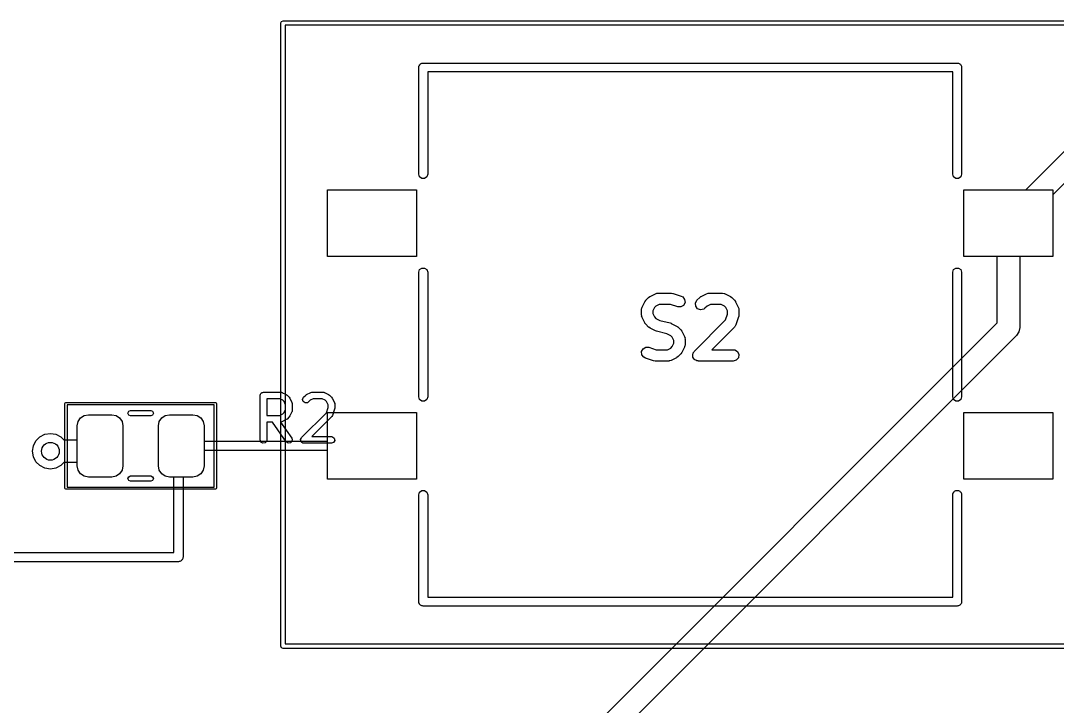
# Model space of a CAD drawing. Extents: x 96 to 198, y -147 to -47.
# Drawn here: x 162.96 to 186.25, y -131.35 to -115.95 of the extents above; entities that cross this region are included whole.
import ezdxf

# ---------------------------------------------------------------- set-up
doc = ezdxf.new("R2010")
doc.units = 0
doc.layers.add('BLACK', color=7, linetype='CONTINUOUS')

msp = doc.modelspace()

# ---------------------------------------------------------------- linework, layer by layer
at = {"layer": 'BLACK', "linetype": 'CONTINUOUS'}
for p, q in [((168.8, -116), (168.815, -115.965)), ((168.8, -130), (168.8, -116)), ((168.815, -115.965), (168.85, -115.95)), ((168.85, -115.95), (187.15, -115.95)), ((168.9, -116.05), (168.9, -129.95)), ((187.1, -116.05), (168.9, -116.05)), ((171.919, -116.941), (171.932, -116.932)), ((171.932, -116.932), (171.941, -116.919)), ((171.941, -116.919), (171.956, -116.914)), ((171.956, -116.914), (171.969, -116.905)), ((171.969, -116.905), (171.985, -116.905)), ((171.985, -116.905), (172, -116.9)), ((172, -116.9), (184, -116.9)), ((184, -116.9), (184.015, -116.905)), ((184.015, -116.905), (184.031, -116.905)), ((184.031, -116.905), (184.044, -116.914)), ((184.044, -116.914), (184.059, -116.919)), ((184.059, -116.919), (184.068, -116.932)), ((184.068, -116.932), (184.081, -116.941)), ((171.9, -117), (171.905, -116.985)), ((171.9, -119.4), (171.9, -117)), ((171.905, -116.969), (171.914, -116.956)), ((171.905, -116.985), (171.905, -116.969)), ((171.914, -116.956), (171.919, -116.941)), ((183.9, -117.1), (172.1, -117.1)), ((172.1, -117.1), (172.1, -119.4)), ((183.9, -119.4), (183.9, -117.1)), ((184.081, -116.941), (184.086, -116.956)), ((184.086, -116.956), (184.095, -116.969)), ((184.095, -116.969), (184.095, -116.985)), ((184.095, -116.985), (184.1, -117)), ((184.1, -117), (184.1, -119.4)), ((185.541, -119.75), (186.5, -118.791)), ((186.934, -119.076), (186.15, -119.859)), ((171.919, -119.459), (171.9, -119.4)), ((171.969, -119.495), (171.919, -119.459)), ((172.031, -119.495), (171.969, -119.495)), ((172.081, -119.459), (172.031, -119.495)), ((172.1, -119.4), (172.081, -119.459)), ((183.919, -119.459), (183.9, -119.4)), ((183.969, -119.495), (183.919, -119.459)), ((184.031, -119.495), (183.969, -119.495)), ((184.081, -119.459), (184.031, -119.495)), ((184.1, -119.4), (184.081, -119.459)), ((169.85, -121.25), (169.85, -119.75)), ((169.85, -119.75), (171.85, -119.75)), ((169.85, -121.25), (169.85, -119.75)), ((169.85, -119.75), (171.85, -119.75)), ((169.85, -121.25), (169.85, -119.75)), ((169.85, -119.75), (171.85, -119.75)), ((171.85, -119.75), (171.85, -121.25)), ((171.85, -119.75), (171.85, -121.25)), ((171.85, -119.75), (171.85, -121.25)), ((184.15, -121.25), (184.15, -119.75)), ((184.15, -119.75), (185.541, -119.75)), ((184.15, -121.25), (184.15, -119.75)), ((184.15, -119.75), (186.15, -119.75)), ((184.15, -121.25), (184.15, -119.75)), ((184.15, -119.75), (186.15, -119.75)), ((186.15, -119.75), (186.15, -121.25)), ((186.15, -119.75), (186.15, -121.25)), ((186.15, -119.859), (186.15, -121.25)), ((171.85, -121.25), (169.85, -121.25)), ((171.85, -121.25), (169.85, -121.25)), ((171.85, -121.25), (169.85, -121.25)), ((184.896, -121.25), (184.15, -121.25)), ((186.15, -121.25), (184.15, -121.25)), ((186.15, -121.25), (184.15, -121.25)), ((184.896, -122.737), (184.896, -121.25)), ((186.15, -121.25), (185.404, -121.25)), ((185.404, -121.25), (185.404, -122.842)), ((171.9, -121.6), (171.919, -121.541)), ((171.919, -121.541), (171.969, -121.505)), ((171.969, -121.505), (172.031, -121.505)), ((172.031, -121.505), (172.081, -121.541)), ((172.081, -121.541), (172.1, -121.6)), ((183.9, -121.6), (183.919, -121.541)), ((183.919, -121.541), (183.969, -121.505)), ((183.969, -121.505), (184.031, -121.505)), ((184.031, -121.505), (184.081, -121.541)), ((184.081, -121.541), (184.1, -121.6)), ((171.9, -124.4), (171.9, -121.6)), ((172.1, -121.6), (172.1, -124.4)), ((183.9, -124.4), (183.9, -121.6)), ((184.1, -121.6), (184.1, -124.4)), ((176.919, -122.382), (176.979, -122.261)), ((176.979, -122.261), (177, -122.231)), ((177, -122.231), (177.002, -122.23)), ((177.002, -122.23), (177.003, -122.228)), ((177.003, -122.228), (177.064, -122.167)), ((177.064, -122.167), (177.092, -122.146)), ((177.092, -122.146), (177.095, -122.145)), ((177.095, -122.145), (177.097, -122.143)), ((177.097, -122.143), (177.217, -122.083)), ((177.217, -122.083), (177.252, -122.072)), ((177.252, -122.072), (177.263, -122.073)), ((177.263, -122.073), (177.274, -122.07)), ((177.274, -122.07), (177.577, -122.07)), ((177.577, -122.07), (177.612, -122.075)), ((177.612, -122.075), (177.614, -122.076)), ((177.614, -122.076), (177.617, -122.076)), ((177.617, -122.076), (177.798, -122.137)), ((177.798, -122.137), (177.831, -122.153)), ((177.831, -122.153), (177.875, -122.209)), ((177.883, -122.28), (177.851, -122.344)), ((177.875, -122.209), (177.883, -122.28)), ((178.118, -122.291), (178.152, -122.228)), ((178.152, -122.228), (178.213, -122.167)), ((178.213, -122.167), (178.242, -122.146)), ((178.242, -122.146), (178.244, -122.145)), ((178.244, -122.145), (178.246, -122.143)), ((178.246, -122.143), (178.367, -122.083)), ((178.367, -122.083), (178.401, -122.072)), ((178.401, -122.072), (178.412, -122.073)), ((178.412, -122.073), (178.423, -122.07)), ((178.423, -122.07), (178.726, -122.07)), ((178.726, -122.07), (178.761, -122.075)), ((178.761, -122.075), (178.771, -122.081)), ((178.771, -122.081), (178.783, -122.083)), ((178.783, -122.083), (178.903, -122.143)), ((178.903, -122.143), (178.933, -122.164)), ((178.933, -122.164), (178.934, -122.166)), ((178.934, -122.166), (178.936, -122.167)), ((178.936, -122.167), (178.997, -122.228)), ((178.997, -122.228), (179.019, -122.257)), ((179.019, -122.257), (179.019, -122.259)), ((179.019, -122.259), (179.021, -122.261)), ((179.021, -122.261), (179.081, -122.382)), ((176.905, -122.438), (176.911, -122.403)), ((176.905, -122.559), (176.905, -122.438)), ((176.911, -122.403), (176.917, -122.393)), ((176.917, -122.393), (176.919, -122.382)), ((177.197, -122.393), (177.159, -122.468)), ((177.159, -122.468), (177.159, -122.529)), ((177.229, -122.361), (177.197, -122.393)), ((177.304, -122.324), (177.229, -122.361)), ((177.556, -122.324), (177.304, -122.324)), ((177.718, -122.378), (177.556, -122.324)), ((177.789, -122.38), (177.718, -122.378)), ((177.851, -122.344), (177.789, -122.38)), ((178.123, -122.362), (178.118, -122.291)), ((178.166, -122.419), (178.123, -122.362)), ((178.233, -122.444), (178.166, -122.419)), ((178.303, -122.429), (178.233, -122.444)), ((178.332, -122.407), (178.303, -122.429)), ((178.378, -122.361), (178.332, -122.407)), ((178.453, -122.324), (178.378, -122.361)), ((178.696, -122.324), (178.453, -122.324)), ((178.771, -122.361), (178.696, -122.324)), ((178.803, -122.393), (178.771, -122.361)), ((178.841, -122.468), (178.803, -122.393)), ((178.841, -122.539), (178.841, -122.468)), ((179.081, -122.382), (179.093, -122.416)), ((179.093, -122.416), (179.091, -122.427)), ((179.091, -122.427), (179.095, -122.438)), ((179.095, -122.438), (179.095, -122.559)), ((166.887, -140.746), (184.896, -122.737)), ((176.909, -122.57), (176.905, -122.559)), ((176.907, -122.582), (176.909, -122.57)), ((176.919, -122.616), (176.907, -122.582)), ((176.979, -122.737), (176.919, -122.616)), ((176.981, -122.739), (176.979, -122.737)), ((176.981, -122.741), (176.981, -122.739)), ((177.003, -122.77), (176.981, -122.741)), ((177.159, -122.529), (177.197, -122.605)), ((177.197, -122.605), (177.229, -122.636)), ((177.229, -122.636), (177.319, -122.682)), ((177.319, -122.682), (177.547, -122.739)), ((177.547, -122.739), (177.569, -122.747)), ((177.569, -122.747), (177.573, -122.748)), ((177.573, -122.748), (177.694, -122.809)), ((178.092, -123.377), (178.796, -122.672)), ((178.796, -122.672), (178.841, -122.539)), ((179.088, -122.6), (179.028, -122.781)), ((179.089, -122.595), (179.088, -122.597)), ((179.088, -122.597), (179.088, -122.6)), ((179.095, -122.559), (179.089, -122.595)), ((177.064, -122.831), (177.003, -122.77)), ((177.066, -122.832), (177.064, -122.831)), ((177.067, -122.834), (177.066, -122.832)), ((177.097, -122.854), (177.067, -122.834)), ((177.217, -122.915), (177.097, -122.854)), ((177.222, -122.916), (177.217, -122.915)), ((177.243, -122.925), (177.222, -122.916)), ((177.472, -122.982), (177.243, -122.925)), ((177.562, -123.027), (177.472, -122.982)), ((177.694, -122.809), (177.724, -122.829)), ((177.724, -122.829), (177.725, -122.831)), ((177.725, -122.831), (177.727, -122.832)), ((177.727, -122.832), (177.787, -122.893)), ((177.787, -122.893), (177.809, -122.922)), ((177.809, -122.922), (177.81, -122.924)), ((177.81, -122.924), (177.811, -122.926)), ((177.811, -122.926), (177.872, -123.047)), ((178.997, -122.831), (178.488, -123.34)), ((179.002, -122.821), (178.997, -122.831)), ((179.011, -122.813), (179.002, -122.821)), ((179.028, -122.781), (179.011, -122.813)), ((185.385, -122.939), (185.33, -123.022)), ((185.404, -122.842), (185.385, -122.939)), ((185.33, -123.022), (167.172, -141.18)), ((177.593, -123.058), (177.562, -123.027)), ((177.631, -123.134), (177.593, -123.058)), ((177.593, -123.27), (177.631, -123.195)), ((177.631, -123.195), (177.631, -123.134)), ((177.872, -123.047), (177.883, -123.081)), ((177.883, -123.081), (177.882, -123.093)), ((177.882, -123.093), (177.885, -123.104)), ((177.885, -123.104), (177.885, -123.225)), ((176.907, -123.383), (176.939, -123.32)), ((176.915, -123.455), (176.907, -123.383)), ((176.96, -123.51), (176.915, -123.455)), ((176.939, -123.32), (177.001, -123.283)), ((177.001, -123.283), (177.073, -123.286)), ((177.073, -123.286), (177.234, -123.34)), ((177.234, -123.34), (177.486, -123.34)), ((177.486, -123.34), (177.562, -123.302)), ((177.562, -123.302), (177.593, -123.27)), ((177.787, -123.435), (177.727, -123.496)), ((177.789, -123.433), (177.787, -123.435)), ((177.791, -123.432), (177.789, -123.433)), ((177.811, -123.402), (177.791, -123.432)), ((177.872, -123.281), (177.811, -123.402)), ((177.874, -123.27), (177.872, -123.281)), ((177.88, -123.26), (177.874, -123.27)), ((177.885, -123.225), (177.88, -123.26)), ((178.057, -123.44), (178.064, -123.427)), ((178.059, -123.462), (178.057, -123.44)), ((178.064, -123.427), (178.066, -123.414)), ((178.066, -123.414), (178.081, -123.397)), ((178.081, -123.397), (178.092, -123.377)), ((178.488, -123.34), (178.968, -123.34)), ((178.968, -123.34), (179.003, -123.345)), ((179.003, -123.345), (179.064, -123.383)), ((179.064, -123.383), (179.093, -123.448)), ((179.093, -123.448), (179.083, -123.519)), ((176.992, -123.527), (176.96, -123.51)), ((177.174, -123.587), (176.992, -123.527)), ((177.176, -123.587), (177.174, -123.587)), ((177.178, -123.588), (177.176, -123.587)), ((177.214, -123.594), (177.178, -123.588)), ((177.516, -123.594), (177.214, -123.594)), ((177.527, -123.59), (177.516, -123.594)), ((177.539, -123.592), (177.527, -123.59)), ((177.573, -123.58), (177.539, -123.592)), ((177.694, -123.52), (177.573, -123.58)), ((177.696, -123.518), (177.694, -123.52)), ((177.698, -123.518), (177.696, -123.518)), ((177.727, -123.496), (177.698, -123.518)), ((178.056, -123.485), (178.059, -123.462)), ((178.061, -123.497), (178.056, -123.485)), ((178.062, -123.511), (178.061, -123.497)), ((178.076, -123.529), (178.062, -123.511)), ((178.085, -123.55), (178.076, -123.529)), ((178.097, -123.557), (178.085, -123.55)), ((178.105, -123.568), (178.097, -123.557)), ((178.127, -123.576), (178.105, -123.568)), ((178.146, -123.588), (178.127, -123.576)), ((178.168, -123.592), (178.146, -123.588)), ((178.172, -123.593), (178.168, -123.592)), ((178.175, -123.593), (178.172, -123.593)), ((178.181, -123.594), (178.175, -123.593)), ((178.968, -123.594), (178.181, -123.594)), ((179.036, -123.573), (178.968, -123.594)), ((179.083, -123.519), (179.036, -123.573)), ((168.337, -124.367), (168.339, -124.358)), ((168.337, -125.367), (168.337, -124.367)), ((168.338, -124.354), (168.34, -124.351)), ((168.339, -124.358), (168.338, -124.354)), ((168.34, -124.351), (168.341, -124.342)), ((168.341, -124.342), (168.354, -124.327)), ((168.354, -124.327), (168.364, -124.31)), ((168.364, -124.31), (168.37, -124.308)), ((168.37, -124.308), (168.374, -124.302)), ((168.374, -124.302), (168.394, -124.299)), ((168.394, -124.299), (168.412, -124.292)), ((168.412, -124.292), (168.793, -124.292)), ((168.793, -124.292), (168.819, -124.297)), ((168.819, -124.297), (168.822, -124.3)), ((168.822, -124.3), (168.826, -124.3)), ((168.826, -124.3), (168.922, -124.348)), ((168.922, -124.348), (168.94, -124.361)), ((168.94, -124.361), (168.941, -124.362)), ((168.941, -124.362), (168.989, -124.41)), ((169.311, -124.41), (169.359, -124.362)), ((169.359, -124.362), (169.377, -124.349)), ((169.377, -124.349), (169.378, -124.348)), ((169.378, -124.348), (169.474, -124.3)), ((169.474, -124.3), (169.499, -124.293)), ((169.499, -124.293), (169.503, -124.294)), ((169.503, -124.294), (169.507, -124.292)), ((169.507, -124.292), (169.745, -124.292)), ((169.745, -124.292), (169.771, -124.297)), ((169.771, -124.297), (169.774, -124.3)), ((169.774, -124.3), (169.779, -124.3)), ((169.779, -124.3), (169.874, -124.348)), ((169.874, -124.348), (169.892, -124.361)), ((169.892, -124.361), (169.894, -124.362)), ((169.894, -124.362), (169.941, -124.41)), ((163.945, -124.55), (163.952, -124.532)), ((163.945, -126.45), (163.945, -124.55)), ((163.952, -124.532), (163.97, -124.525)), ((163.97, -124.525), (167.33, -124.525)), ((163.995, -124.575), (163.995, -126.425)), ((167.305, -124.575), (163.995, -124.575)), ((167.305, -126.425), (167.305, -124.575)), ((167.33, -124.525), (167.348, -124.532)), ((167.348, -124.532), (167.355, -124.55)), ((167.355, -124.55), (167.355, -126.45)), ((168.775, -124.442), (168.487, -124.442)), ((168.487, -124.442), (168.487, -124.816)), ((168.844, -124.477), (168.775, -124.442)), ((168.874, -124.507), (168.844, -124.477)), ((168.908, -124.576), (168.874, -124.507)), ((168.908, -124.683), (168.908, -124.576)), ((168.989, -124.41), (169.002, -124.428)), ((169.002, -124.428), (169.003, -124.429)), ((169.003, -124.429), (169.05, -124.524)), ((169.05, -124.524), (169.058, -124.549)), ((169.058, -124.549), (169.057, -124.554)), ((169.057, -124.554), (169.058, -124.558)), ((169.058, -124.558), (169.058, -124.701)), ((169.29, -124.456), (169.311, -124.41)), ((169.303, -124.506), (169.29, -124.456)), ((169.345, -124.535), (169.303, -124.506)), ((169.396, -124.531), (169.345, -124.535)), ((169.417, -124.516), (169.396, -124.531)), ((169.456, -124.477), (169.417, -124.516)), ((169.525, -124.442), (169.456, -124.477)), ((169.728, -124.442), (169.525, -124.442)), ((169.796, -124.477), (169.728, -124.442)), ((169.826, -124.507), (169.796, -124.477)), ((169.861, -124.576), (169.826, -124.507)), ((169.861, -124.641), (169.861, -124.576)), ((169.941, -124.41), (169.954, -124.428)), ((169.954, -124.428), (169.955, -124.429)), ((169.955, -124.429), (170.003, -124.524)), ((170.003, -124.524), (170.01, -124.549)), ((170.01, -124.549), (170.009, -124.554)), ((170.009, -124.554), (170.011, -124.558)), ((170.011, -124.558), (170.011, -124.653)), ((171.919, -124.459), (171.9, -124.4)), ((171.969, -124.495), (171.919, -124.459)), ((172.031, -124.495), (171.969, -124.495)), ((172.081, -124.459), (172.031, -124.495)), ((172.1, -124.4), (172.081, -124.459)), ((183.919, -124.459), (183.9, -124.4)), ((183.969, -124.495), (183.919, -124.459)), ((184.031, -124.495), (183.969, -124.495)), ((184.081, -124.459), (184.031, -124.495)), ((184.1, -124.4), (184.081, -124.459)), ((164.298, -124.873), (164.379, -124.819)), ((164.298, -124.873), (164.379, -124.819)), ((164.298, -124.873), (164.379, -124.819)), ((164.379, -124.819), (164.475, -124.8)), ((164.379, -124.819), (164.475, -124.8)), ((164.379, -124.819), (164.475, -124.8)), ((164.475, -124.8), (165, -124.8)), ((164.475, -124.8), (165, -124.8)), ((164.475, -124.8), (165, -124.8)), ((165, -124.8), (165.096, -124.819)), ((165, -124.8), (165.096, -124.819)), ((165, -124.8), (165.096, -124.819)), ((165.096, -124.819), (165.177, -124.873)), ((165.096, -124.819), (165.177, -124.873)), ((165.096, -124.819), (165.177, -124.873)), ((165.363, -124.765), (165.381, -124.723)), ((165.381, -124.807), (165.363, -124.765)), ((165.381, -124.723), (165.423, -124.705)), ((165.423, -124.825), (165.381, -124.807)), ((165.423, -124.705), (165.877, -124.705)), ((165.877, -124.825), (165.423, -124.825)), ((165.877, -124.705), (165.919, -124.723)), ((165.919, -124.807), (165.877, -124.825)), ((165.919, -124.723), (165.937, -124.765)), ((165.937, -124.765), (165.919, -124.807)), ((166.123, -124.873), (166.204, -124.819)), ((166.123, -124.873), (166.204, -124.819)), ((166.123, -124.873), (166.204, -124.819)), ((166.204, -124.819), (166.3, -124.8)), ((166.204, -124.819), (166.3, -124.8)), ((166.204, -124.819), (166.3, -124.8)), ((166.3, -124.8), (166.825, -124.8)), ((166.3, -124.8), (166.825, -124.8)), ((166.3, -124.8), (166.825, -124.8)), ((166.825, -124.8), (166.921, -124.819)), ((166.825, -124.8), (166.921, -124.819)), ((166.825, -124.8), (166.921, -124.819)), ((166.921, -124.819), (167.002, -124.873)), ((166.921, -124.819), (167.002, -124.873)), ((166.921, -124.819), (167.002, -124.873)), ((168.487, -124.816), (168.775, -124.816)), ((168.775, -124.816), (168.844, -124.782)), ((168.844, -124.782), (168.874, -124.752)), ((168.874, -124.752), (168.908, -124.683)), ((168.989, -124.849), (168.941, -124.897)), ((169.003, -124.829), (168.989, -124.848)), ((168.989, -124.848), (168.989, -124.849)), ((169.05, -124.734), (169.003, -124.829)), ((169.051, -124.73), (169.05, -124.734)), ((169.054, -124.726), (169.051, -124.73)), ((169.058, -124.701), (169.054, -124.726)), ((169.264, -125.314), (169.823, -124.755)), ((169.941, -124.849), (169.498, -125.292)), ((169.823, -124.755), (169.861, -124.641)), ((169.85, -125.398), (169.85, -124.75)), ((169.85, -124.75), (171.85, -124.75)), ((169.85, -126.25), (169.85, -124.75)), ((169.85, -124.75), (171.85, -124.75)), ((169.85, -126.25), (169.85, -124.75)), ((169.85, -124.75), (171.85, -124.75)), ((169.943, -124.845), (169.941, -124.849)), ((169.947, -124.843), (169.943, -124.845)), ((169.959, -124.82), (169.947, -124.843)), ((170.007, -124.677), (169.959, -124.82)), ((170.011, -124.653), (170.007, -124.675)), ((170.007, -124.675), (170.007, -124.677)), ((171.85, -124.75), (171.85, -126.25)), ((171.85, -124.75), (171.85, -126.25)), ((171.85, -124.75), (171.85, -126.25)), ((184.15, -126.25), (184.15, -124.75)), ((184.15, -124.75), (186.15, -124.75)), ((184.15, -126.25), (184.15, -124.75)), ((184.15, -124.75), (186.15, -124.75)), ((184.15, -126.25), (184.15, -124.75)), ((184.15, -124.75), (186.15, -124.75)), ((186.15, -124.75), (186.15, -126.25)), ((186.15, -124.75), (186.15, -126.25)), ((186.15, -124.75), (186.15, -126.25)), ((164.225, -125.05), (164.244, -124.954)), ((164.225, -125.05), (164.244, -124.954)), ((164.225, -125.05), (164.244, -124.954)), ((164.225, -125.368), (164.225, -125.05)), ((164.225, -125.95), (164.225, -125.05)), ((164.225, -125.95), (164.225, -125.05)), ((164.244, -124.954), (164.298, -124.873)), ((164.244, -124.954), (164.298, -124.873)), ((164.244, -124.954), (164.298, -124.873)), ((165.177, -124.873), (165.231, -124.954)), ((165.177, -124.873), (165.231, -124.954)), ((165.177, -124.873), (165.231, -124.954)), ((165.231, -124.954), (165.25, -125.05)), ((165.231, -124.954), (165.25, -125.05)), ((165.231, -124.954), (165.25, -125.05)), ((165.25, -125.05), (165.25, -125.95)), ((165.25, -125.05), (165.25, -125.95)), ((165.25, -125.05), (165.25, -125.95)), ((166.05, -125.05), (166.069, -124.954)), ((166.05, -125.05), (166.069, -124.954)), ((166.05, -125.05), (166.069, -124.954)), ((166.05, -125.95), (166.05, -125.05)), ((166.05, -125.95), (166.05, -125.05)), ((166.05, -125.95), (166.05, -125.05)), ((166.069, -124.954), (166.123, -124.873)), ((166.069, -124.954), (166.123, -124.873)), ((166.069, -124.954), (166.123, -124.873)), ((167.002, -124.873), (167.056, -124.954)), ((167.002, -124.873), (167.056, -124.954)), ((167.002, -124.873), (167.056, -124.954)), ((167.056, -124.954), (167.075, -125.05)), ((167.056, -124.954), (167.075, -125.05)), ((167.056, -124.954), (167.075, -125.05)), ((167.075, -125.05), (167.075, -125.398)), ((167.075, -125.05), (167.075, -125.95)), ((167.075, -125.05), (167.075, -125.95)), ((168.611, -124.966), (168.487, -124.966)), ((168.487, -124.966), (168.487, -125.367)), ((168.922, -125.41), (168.611, -124.966)), ((168.797, -124.965), (168.794, -124.966)), ((168.794, -124.966), (169.045, -125.324)), ((168.801, -124.966), (168.797, -124.965)), ((168.826, -124.958), (168.801, -124.966)), ((168.922, -124.911), (168.826, -124.958)), ((168.923, -124.909), (168.922, -124.911)), ((168.941, -124.897), (168.923, -124.909)), ((163.298, -125.386), (163.387, -125.298)), ((163.387, -125.298), (163.498, -125.241)), ((163.498, -125.241), (163.622, -125.222)), ((163.622, -125.222), (163.745, -125.241)), ((163.745, -125.241), (163.857, -125.298)), ((163.857, -125.298), (163.926, -125.368)), ((169.254, -125.335), (169.264, -125.314)), ((169.498, -125.292), (169.936, -125.292)), ((169.936, -125.292), (169.961, -125.297)), ((169.961, -125.297), (170.001, -125.33)), ((163.222, -125.622), (163.241, -125.498)), ((163.241, -125.498), (163.298, -125.386)), ((163.926, -125.368), (164.225, -125.368)), ((167.075, -125.398), (169.85, -125.398)), ((168.354, -125.416), (168.337, -125.367)), ((168.399, -125.441), (168.354, -125.416)), ((168.449, -125.432), (168.399, -125.441)), ((168.482, -125.393), (168.449, -125.432)), ((168.487, -125.367), (168.482, -125.393)), ((168.964, -125.44), (168.922, -125.41)), ((169.015, -125.435), (168.964, -125.44)), ((169.051, -125.399), (169.015, -125.435)), ((169.045, -125.324), (169.056, -125.348)), ((169.056, -125.348), (169.051, -125.399)), ((169.242, -125.361), (169.243, -125.358)), ((169.248, -125.383), (169.242, -125.361)), ((169.243, -125.354), (169.254, -125.335)), ((169.243, -125.358), (169.243, -125.354)), ((169.252, -125.405), (169.248, -125.383)), ((169.254, -125.407), (169.252, -125.405)), ((169.255, -125.41), (169.254, -125.407)), ((169.274, -125.423), (169.255, -125.41)), ((169.291, -125.438), (169.274, -125.423)), ((169.296, -125.439), (169.291, -125.438)), ((169.297, -125.44), (169.296, -125.439)), ((169.301, -125.44), (169.297, -125.44)), ((169.317, -125.442), (169.301, -125.44)), ((169.936, -125.442), (169.317, -125.442)), ((169.984, -125.425), (169.936, -125.442)), ((170.01, -125.38), (169.984, -125.425)), ((170.001, -125.33), (170.01, -125.38)), ((163.241, -125.745), (163.222, -125.622)), ((163.298, -125.857), (163.241, -125.745)), ((169.85, -125.602), (167.075, -125.602)), ((167.075, -125.602), (167.075, -125.95)), ((169.85, -126.25), (169.85, -125.602)), ((163.387, -125.945), (163.298, -125.857)), ((163.498, -126.002), (163.387, -125.945)), ((163.622, -126.022), (163.498, -126.002)), ((163.745, -126.002), (163.622, -126.022)), ((163.857, -125.945), (163.745, -126.002)), ((163.926, -125.876), (163.857, -125.945)), ((164.225, -125.876), (163.926, -125.876)), ((164.225, -125.95), (164.225, -125.876)), ((164.244, -126.046), (164.225, -125.95)), ((164.244, -126.046), (164.225, -125.95)), ((164.244, -126.046), (164.225, -125.95)), ((165.25, -125.95), (165.231, -126.046)), ((165.25, -125.95), (165.231, -126.046)), ((165.25, -125.95), (165.231, -126.046)), ((166.069, -126.046), (166.05, -125.95)), ((166.069, -126.046), (166.05, -125.95)), ((166.069, -126.046), (166.05, -125.95)), ((167.075, -125.95), (167.056, -126.046)), ((167.075, -125.95), (167.056, -126.046)), ((167.075, -125.95), (167.056, -126.046)), ((164.298, -126.127), (164.244, -126.046)), ((164.298, -126.127), (164.244, -126.046)), ((164.298, -126.127), (164.244, -126.046)), ((164.379, -126.181), (164.298, -126.127)), ((164.379, -126.181), (164.298, -126.127)), ((164.379, -126.181), (164.298, -126.127)), ((164.475, -126.2), (164.379, -126.181)), ((164.475, -126.2), (164.379, -126.181)), ((164.475, -126.2), (164.379, -126.181)), ((165, -126.2), (164.475, -126.2)), ((165, -126.2), (164.475, -126.2)), ((165, -126.2), (164.475, -126.2)), ((165.096, -126.181), (165, -126.2)), ((165.096, -126.181), (165, -126.2)), ((165.096, -126.181), (165, -126.2)), ((165.177, -126.127), (165.096, -126.181)), ((165.177, -126.127), (165.096, -126.181)), ((165.177, -126.127), (165.096, -126.181)), ((165.231, -126.046), (165.177, -126.127)), ((165.231, -126.046), (165.177, -126.127)), ((165.231, -126.046), (165.177, -126.127)), ((165.363, -126.235), (165.381, -126.193)), ((165.381, -126.277), (165.363, -126.235)), ((165.381, -126.193), (165.423, -126.175)), ((165.423, -126.175), (165.877, -126.175)), ((165.877, -126.175), (165.919, -126.193)), ((165.919, -126.193), (165.937, -126.235)), ((165.937, -126.235), (165.919, -126.277)), ((166.123, -126.127), (166.069, -126.046)), ((166.123, -126.127), (166.069, -126.046)), ((166.123, -126.127), (166.069, -126.046)), ((166.204, -126.181), (166.123, -126.127)), ((166.204, -126.181), (166.123, -126.127)), ((166.204, -126.181), (166.123, -126.127)), ((166.3, -126.2), (166.204, -126.181)), ((166.3, -126.2), (166.204, -126.181)), ((166.3, -126.2), (166.204, -126.181)), ((166.398, -126.2), (166.3, -126.2)), ((166.825, -126.2), (166.3, -126.2)), ((166.825, -126.2), (166.3, -126.2)), ((166.398, -127.898), (166.398, -126.2)), ((166.825, -126.2), (166.602, -126.2)), ((166.602, -126.2), (166.602, -128)), ((166.921, -126.181), (166.825, -126.2)), ((166.921, -126.181), (166.825, -126.2)), ((166.921, -126.181), (166.825, -126.2)), ((167.002, -126.127), (166.921, -126.181)), ((167.002, -126.127), (166.921, -126.181)), ((167.002, -126.127), (166.921, -126.181)), ((167.056, -126.046), (167.002, -126.127)), ((167.056, -126.046), (167.002, -126.127)), ((167.056, -126.046), (167.002, -126.127)), ((171.85, -126.25), (169.85, -126.25)), ((171.85, -126.25), (169.85, -126.25)), ((171.85, -126.25), (169.85, -126.25)), ((186.15, -126.25), (184.15, -126.25)), ((186.15, -126.25), (184.15, -126.25)), ((186.15, -126.25), (184.15, -126.25)), ((163.952, -126.468), (163.945, -126.45)), ((163.97, -126.475), (163.952, -126.468)), ((167.33, -126.475), (163.97, -126.475)), ((163.995, -126.425), (167.305, -126.425)), ((165.423, -126.295), (165.381, -126.277)), ((165.877, -126.295), (165.423, -126.295)), ((165.919, -126.277), (165.877, -126.295)), ((167.348, -126.468), (167.33, -126.475)), ((167.355, -126.45), (167.348, -126.468)), ((171.9, -126.6), (171.919, -126.541)), ((171.9, -129), (171.9, -126.6)), ((171.919, -126.541), (171.969, -126.505)), ((171.969, -126.505), (172.031, -126.505)), ((172.031, -126.505), (172.081, -126.541)), ((172.081, -126.541), (172.1, -126.6)), ((172.1, -126.6), (172.1, -128.9)), ((183.9, -126.6), (183.905, -126.585)), ((183.9, -128.9), (183.9, -126.6)), ((183.905, -126.569), (183.914, -126.556)), ((183.905, -126.585), (183.905, -126.569)), ((183.914, -126.556), (183.919, -126.541)), ((183.919, -126.541), (183.932, -126.532)), ((183.932, -126.532), (183.941, -126.519)), ((183.941, -126.519), (183.956, -126.514)), ((183.956, -126.514), (183.969, -126.505)), ((183.969, -126.505), (183.985, -126.505)), ((183.985, -126.505), (184, -126.5)), ((184, -126.5), (184.015, -126.505)), ((184.015, -126.505), (184.031, -126.505)), ((184.031, -126.505), (184.044, -126.514)), ((184.044, -126.514), (184.059, -126.519)), ((184.059, -126.519), (184.068, -126.532)), ((184.068, -126.532), (184.081, -126.541)), ((184.081, -126.541), (184.086, -126.556)), ((184.086, -126.556), (184.095, -126.569)), ((184.095, -126.569), (184.095, -126.585)), ((184.095, -126.585), (184.1, -126.6)), ((184.1, -126.6), (184.1, -129)), ((166.5, -128.102), (145.747, -128.102)), ((145.789, -127.898), (166.398, -127.898)), ((166.515, -128.097), (166.5, -128.102)), ((166.531, -128.097), (166.515, -128.097)), ((166.544, -128.087), (166.531, -128.097)), ((166.56, -128.082), (166.544, -128.087)), ((166.569, -128.069), (166.56, -128.082)), ((166.582, -128.06), (166.569, -128.069)), ((166.587, -128.044), (166.582, -128.06)), ((166.597, -128.031), (166.587, -128.044)), ((166.602, -128), (166.597, -128.015)), ((166.597, -128.015), (166.597, -128.031)), ((171.905, -129.015), (171.9, -129)), ((171.905, -129.031), (171.905, -129.015)), ((171.914, -129.044), (171.905, -129.031)), ((171.919, -129.059), (171.914, -129.044)), ((172.1, -128.9), (183.9, -128.9)), ((184.086, -129.044), (184.081, -129.059)), ((184.095, -129.031), (184.086, -129.044)), ((184.1, -129), (184.095, -129.015)), ((184.095, -129.015), (184.095, -129.031)), ((171.932, -129.068), (171.919, -129.059)), ((171.941, -129.081), (171.932, -129.068)), ((171.956, -129.086), (171.941, -129.081)), ((171.969, -129.095), (171.956, -129.086)), ((171.985, -129.095), (171.969, -129.095)), ((172, -129.1), (171.985, -129.095)), ((184, -129.1), (172, -129.1)), ((184.015, -129.095), (184, -129.1)), ((184.031, -129.095), (184.015, -129.095)), ((184.044, -129.086), (184.031, -129.095)), ((184.059, -129.081), (184.044, -129.086)), ((184.068, -129.068), (184.059, -129.081)), ((184.081, -129.059), (184.068, -129.068)), ((168.9, -129.95), (187.1, -129.95)), ((168.815, -130.035), (168.8, -130)), ((168.85, -130.05), (168.815, -130.035)), ((187.15, -130.05), (168.85, -130.05))]:
    msp.add_line(p, q, dxfattribs=at)
at = {"layer": 'BLACK'}
msp.add_circle((163.622, -125.622), 0.2, dxfattribs=at)

doc.saveas('drawing.dxf')
